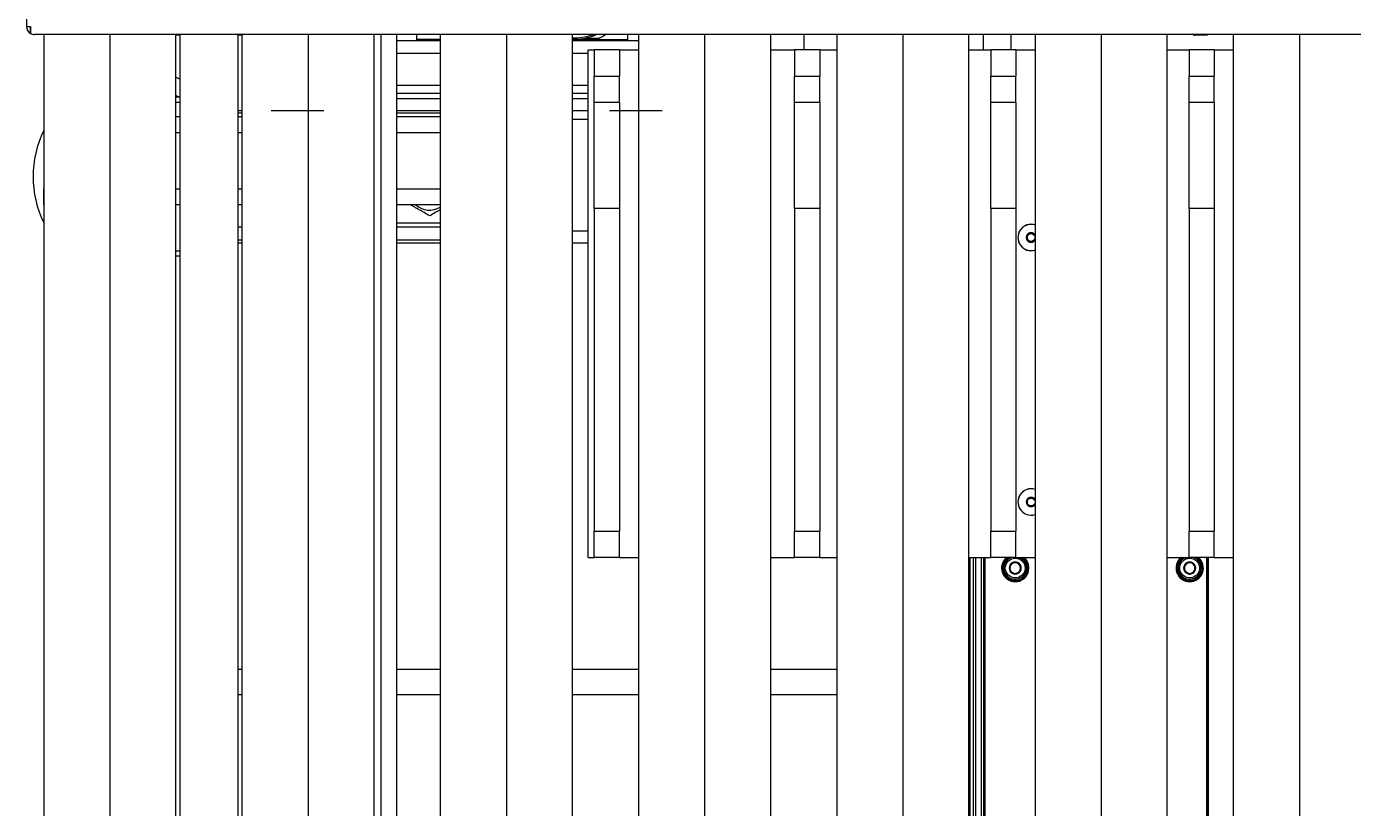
# Model space of a CAD drawing. Header units: millimetres. Extents: x -187347 to 135007, y -6415 to 292048.
# Drawn here: x -50600 to -50098, y 27469 to 27765 of the extents above; entities that cross this region are included whole.
import ezdxf

# ---------------------------------------------------------------- set-up
doc = ezdxf.new("R2010")
doc.units = ezdxf.units.MM
doc.header["$LTSCALE"] = 100
doc.layers.get('0').update_dxf_attribs({"lineweight": 18})
doc.layers.add('Layout CAT2', color=6, linetype='Continuous')

# ---------------------------------------------------------------- blocks, each defined once
blk = doc.blocks.new('25g245g2fd')
at = {"color": 0}
for p, q in [((21079.47, -2689.68), (21079.47, -2720.68)), ((21079.47, -2720.68), (21080.97, -2720.68)), ((21080.97, -2723.28), (21080.97, -2720.68)), ((21080.97, -2720.68), (21080.97, -2723.28)), ((21889.47, -2723.67), (21082.47, -2723.68)), ((21085.97, -2723.68), (21085.98, -3362.68)), ((21110.97, -2723.68), (21110.98, -3362.68)), ((21135.98, -3362.68), (21135.97, -2723.68)), ((21135.97, -2723.78), (21136.51, -2723.78)), ((21136.51, -2723.78), (21136.97, -2723.78)), ((21136.97, -2723.78), (21137.47, -2723.78)), ((21137.47, -2723.68), (21137.48, -3366.91)), ((21159.48, -3366.91), (21159.47, -2723.68)), ((21160.97, -2723.93), (21159.47, -2723.93)), ((21160.97, -2723.68), (21160.98, -3362.68)), ((21185.97, -2723.68), (21185.98, -3362.68)), ((21210.98, -3362.68), (21210.97, -2723.68)), ((21213.47, -2723.68), (21213.48, -3366.91)), ((21219.47, -2723.68), (21219.48, -3366.91)), ((21226.97, -2723.68), (21226.97, -2725.93)), ((21226.97, -2723.68), (21226.97, -2725.53)), ((21235.97, -2725.53), (21226.97, -2725.53)), ((21235.97, -2723.68), (21235.98, -3362.68)), ((21260.97, -2723.68), (21260.98, -3362.68)), ((21285.98, -3362.68), (21285.97, -2723.68)), ((21285.97, -2725.53), (21294.86, -2725.53)), ((21290.94, -2725.03), (21296.03, -2725.03)), ((21294.86, -2725.53), (21306.97, -2725.53)), ((21306.97, -2725.93), (21306.97, -2723.68)), ((21306.97, -2725.53), (21306.97, -2723.68)), ((21310.97, -2723.68), (21310.98, -3362.68)), ((21335.97, -2723.68), (21335.98, -3362.68)), ((21360.98, -3362.68), (21360.97, -2723.68)), ((21373.47, -2723.68), (21373.47, -2729.44)), ((21385.97, -2723.68), (21385.98, -3362.68)), ((21410.97, -2723.68), (21410.98, -3362.68)), ((21435.98, -3362.68), (21435.97, -2723.68)), ((21441.47, -2729.44), (21441.47, -2723.68)), ((21451.97, -2729.44), (21451.97, -2723.68)), ((21460.97, -2723.68), (21460.98, -3362.68)), ((21485.97, -2723.68), (21485.98, -3362.68)), ((21510.98, -3362.68), (21510.97, -2723.68)), ((21521.22, -2723.88), (21521.46, -2723.88)), ((21523.35, -2723.88), (21521.46, -2723.88)), ((21525.35, -2723.88), (21523.35, -2723.88)), ((21525.72, -2723.88), (21525.35, -2723.88)), ((21535.97, -2723.68), (21535.98, -3362.68)), ((21560.97, -2723.68), (21560.98, -3362.68)), ((21219.47, -2725.93), (21235.97, -2725.93)), ((21285.97, -2725.93), (21310.97, -2725.93)), ((21291.97, -2921.44), (21291.97, -2729.44)), ((21291.97, -2729.44), (21294.22, -2729.44)), ((21303.74, -2729.44), (21294.21, -2729.44)), ((21294.21, -2729.44), (21294.21, -2739.44)), ((21303.74, -2729.44), (21310.97, -2729.44)), ((21303.74, -2729.44), (21303.74, -2739.44)), ((21360.97, -2729.44), (21370.01, -2729.44)), ((21379.53, -2729.44), (21370, -2729.44)), ((21370, -2729.44), (21370, -2739.44)), ((21379.53, -2729.44), (21385.97, -2729.44)), ((21379.53, -2729.44), (21379.53, -2739.44)), ((21435.98, -2729.44), (21444.21, -2729.44)), ((21453.74, -2729.44), (21444.21, -2729.44)), ((21444.21, -2729.44), (21444.21, -2739.44)), ((21453.74, -2729.44), (21460.98, -2729.44)), ((21453.74, -2729.44), (21453.74, -2739.44)), ((21510.97, -2729.44), (21519.21, -2729.44)), ((21528.74, -2729.44), (21519.21, -2729.44)), ((21519.21, -2729.44), (21519.21, -2739.44)), ((21528.73, -2729.44), (21535.97, -2729.44)), ((21528.74, -2729.44), (21528.74, -2739.44)), ((21235.97, -2730.93), (21219.47, -2730.93)), ((21291.97, -2730.93), (21285.97, -2730.93)), ((21294.21, -2749.44), (21294.21, -2739.44)), ((21294.21, -2739.44), (21303.74, -2739.44)), ((21303.74, -2749.44), (21303.74, -2739.44)), ((21370, -2749.44), (21370, -2739.44)), ((21370, -2739.44), (21379.53, -2739.44)), ((21379.53, -2749.44), (21379.53, -2739.44)), ((21444.21, -2739.44), (21453.74, -2739.44)), ((21444.21, -2749.44), (21444.21, -2739.44)), ((21453.74, -2749.44), (21453.74, -2739.44)), ((21519.21, -2739.44), (21528.74, -2739.44)), ((21519.21, -2749.44), (21519.21, -2739.44)), ((21528.74, -2749.44), (21528.74, -2739.44)), ((21235.97, -2742.93), (21219.47, -2742.93)), ((21291.97, -2742.93), (21285.97, -2742.93)), ((21137.47, -2747.44), (21135.97, -2747.44)), ((21137.47, -2749.44), (21135.97, -2749.44)), ((21219.47, -2745.93), (21235.97, -2745.93)), ((21219.47, -2747.93), (21235.97, -2747.93)), ((21285.97, -2745.93), (21291.97, -2745.93)), ((21285.97, -2747.93), (21291.97, -2747.93)), ((21294.21, -2789.44), (21294.21, -2749.44)), ((21303.74, -2749.44), (21294.21, -2749.44)), ((21303.74, -2749.44), (21303.74, -2789.44)), ((21370, -2789.44), (21370, -2749.44)), ((21379.53, -2749.44), (21370, -2749.44)), ((21379.53, -2749.44), (21379.53, -2789.44)), ((21444.21, -2789.44), (21444.21, -2749.44)), ((21453.74, -2749.44), (21444.21, -2749.44)), ((21453.74, -2749.44), (21453.74, -2789.44)), ((21519.21, -2789.44), (21519.21, -2749.44)), ((21528.74, -2749.44), (21519.21, -2749.44)), ((21528.74, -2749.44), (21528.74, -2789.44)), ((21137.47, -2754.84), (21135.97, -2754.84)), ((21160.97, -2753.44), (21159.47, -2753.44)), ((21160.97, -2754.84), (21159.47, -2754.84)), ((21159.48, -2752.43), (21160.98, -2752.43)), ((21171.97, -2752.43), (21191.97, -2752.43)), ((21177.97, -2752.43), (21185.97, -2752.43)), ((21219.47, -2752.43), (21235.97, -2752.43)), ((21235.97, -2753.44), (21219.47, -2753.44)), ((21235.97, -2754.84), (21219.47, -2754.84)), ((21285.97, -2760.84), (21285.97, -2754.84)), ((21285.98, -2752.43), (21291.98, -2752.43)), ((21299.97, -2752.43), (21319.97, -2752.43)), ((21305.97, -2752.43), (21313.97, -2752.43)), ((21291.98, -2755.87), (21285.98, -2755.87)), ((21137.47, -2760.84), (21135.97, -2760.84)), ((21160.97, -2760.84), (21159.47, -2760.84)), ((21235.97, -2760.84), (21219.47, -2760.84)), ((21285.97, -2771.44), (21285.97, -2760.84)), ((21085.97, -2771.44), (21085.97, -2782.04)), ((21085.97, -2788.04), (21085.97, -2782.04)), ((21135.97, -2782.04), (21137.47, -2782.04)), ((21159.47, -2782.04), (21160.97, -2782.04)), ((21219.47, -2782.04), (21235.97, -2782.04)), ((21137.47, -2788.04), (21135.97, -2788.04)), ((21160.97, -2788.04), (21159.47, -2788.04)), ((21235.97, -2788.04), (21219.47, -2788.04)), ((21294.21, -2789.44), (21294.21, -2911.44)), ((21303.74, -2789.44), (21294.21, -2789.44)), ((21303.74, -2789.44), (21303.74, -2911.44)), ((21370, -2789.44), (21370, -2911.44)), ((21379.53, -2789.44), (21370, -2789.44)), ((21379.53, -2789.44), (21379.53, -2911.44)), ((21444.21, -2789.44), (21444.21, -2911.44)), ((21453.74, -2789.44), (21444.21, -2789.44)), ((21453.74, -2789.44), (21453.74, -2911.44)), ((21519.21, -2789.44), (21519.21, -2911.44)), ((21528.74, -2789.44), (21519.21, -2789.44)), ((21528.74, -2789.44), (21528.74, -2911.44)), ((21219.47, -2794.84), (21235.97, -2794.84)), ((21159.47, -2796.44), (21160.97, -2796.44)), ((21219.47, -2796.44), (21235.97, -2796.44)), ((21285.98, -2797.88), (21291.98, -2797.88)), ((21135.97, -2805.44), (21137.47, -2805.44)), ((21160.97, -2801.44), (21159.47, -2801.44)), ((21159.48, -2802.44), (21160.98, -2802.44)), ((21235.97, -2801.44), (21219.47, -2801.44)), ((21219.47, -2802.44), (21235.97, -2802.44)), ((21285.98, -2802.44), (21291.98, -2802.44)), ((21135.97, -2807.44), (21137.47, -2807.44)), ((21294.21, -2921.44), (21294.21, -2911.44)), ((21294.21, -2911.44), (21303.74, -2911.44)), ((21303.74, -2921.44), (21303.74, -2911.44)), ((21370, -2921.44), (21370, -2911.44)), ((21370, -2911.44), (21379.53, -2911.44)), ((21379.53, -2921.44), (21379.53, -2911.44)), ((21444.21, -2921.44), (21444.21, -2911.44)), ((21444.21, -2911.44), (21453.74, -2911.44)), ((21453.74, -2921.44), (21453.74, -2911.44)), ((21519.21, -2921.44), (21519.21, -2911.44)), ((21519.21, -2911.44), (21528.74, -2911.44)), ((21528.74, -2921.44), (21528.74, -2911.44)), ((21291.97, -2921.44), (21294.22, -2921.44)), ((21303.74, -2921.44), (21294.21, -2921.44)), ((21303.74, -2921.44), (21310.97, -2921.44)), ((21360.98, -2921.44), (21370.01, -2921.44)), ((21379.53, -2921.44), (21370, -2921.44)), ((21379.53, -2921.44), (21385.98, -2921.44)), ((21435.98, -2921.44), (21444.21, -2921.44)), ((21436.32, -2921.44), (21436.32, -3366.91)), ((21437.62, -2921.44), (21437.62, -3366.91)), ((21438.47, -2921.44), (21438.47, -3366.91)), ((21440.62, -2921.44), (21440.62, -3366.91)), ((21441.47, -2921.44), (21441.47, -3366.9)), ((21441.97, -2921.44), (21441.97, -3366.9)), ((21453.74, -2921.44), (21444.21, -2921.44)), ((21451.51, -2924.26), (21451.47, -2924.28)), ((21451.47, -2924.28), (21451.47, -2924.32)), ((21453.47, -2923.13), (21453.44, -2923.15)), ((21453.51, -2923.15), (21453.47, -2923.13)), ((21453.74, -2921.44), (21460.98, -2921.44)), ((21455.47, -2924.28), (21455.44, -2924.26)), ((21455.47, -2924.32), (21455.47, -2924.28)), ((21510.97, -2921.44), (21519.21, -2921.44)), ((21517.51, -2924.26), (21517.47, -2924.28)), ((21517.47, -2924.28), (21517.47, -2924.32)), ((21528.74, -2921.44), (21519.21, -2921.44)), ((21519.47, -2923.13), (21519.44, -2923.15)), ((21519.51, -2923.15), (21519.47, -2923.13)), ((21521.47, -2924.28), (21521.44, -2924.26)), ((21521.47, -2924.32), (21521.47, -2924.28)), ((21525.77, -2921.44), (21525.77, -3366.9)), ((21526.27, -2921.44), (21526.27, -3366.9)), ((21526.47, -2921.44), (21526.47, -3366.9)), ((21528.73, -2921.44), (21535.97, -2921.44)), ((21451.47, -2926.55), (21451.47, -2926.59)), ((21451.47, -2926.59), (21451.51, -2926.61)), ((21453.44, -2927.73), (21453.47, -2927.75)), ((21453.47, -2927.75), (21453.51, -2927.73)), ((21455.44, -2926.61), (21455.47, -2926.59)), ((21455.47, -2926.59), (21455.47, -2926.55)), ((21517.47, -2926.55), (21517.47, -2926.59)), ((21517.47, -2926.59), (21517.51, -2926.61)), ((21519.44, -2927.73), (21519.47, -2927.75)), ((21519.47, -2927.75), (21519.51, -2927.73)), ((21521.44, -2926.61), (21521.47, -2926.59)), ((21521.47, -2926.59), (21521.47, -2926.55)), ((21159.48, -2963.67), (21160.98, -2963.67)), ((21219.47, -2963.67), (21235.98, -2963.67)), ((21285.97, -2963.67), (21310.98, -2963.67)), ((21360.98, -2963.67), (21385.97, -2963.67)), ((21159.48, -2973.2), (21160.98, -2973.2)), ((21219.47, -2973.2), (21235.98, -2973.2)), ((21285.97, -2973.2), (21310.98, -2973.2)), ((21360.98, -2973.2), (21385.97, -2973.2))]:
    blk.add_line(p, q, dxfattribs=at)
for centre, radius in [((21459.47, -2800.44), 1.49), ((21459.47, -2900.44), 1.49), ((21453.47, -2925.44), 3.75), ((21519.47, -2925.44), 3.75)]:
    blk.add_circle(centre, radius, dxfattribs=at)
for centre, radius, start, end in [((21082.47, -2720.68), 3, 180.0004, 240.0004), ((21082.47, -2720.68), 3, 240.0004, 270.0004), ((21286.97, -2705.53), 19.4, 267.0356, 270), ((21286.97, -2705.53), 19.9, 267.1088, 270), ((21286.97, -2705.53), 19.4, 270, 290.7112), ((21286.97, -2705.53), 19.9, 270, 294.2325), ((21286.97, -2705.53), 21.5, 294.9092, 302.4319), ((21523.47, -2716.2), 8, 249.1696, 253.6656), ((21523.47, -2716.2), 8, 286.3352, 290.8313), ((21121.97, -2777.44), 40, 67.2019, 69.5138), ((21121.97, -2777.44), 33.68, 62.9606, 65.4413), ((21121.97, -2777.44), 40, 154.1644, 180), ((21121.97, -2777.44), 40, 180, 205.8413), ((21231.97, -2782.44), 7.65, 227.0587, 301.5112), ((21459.47, -2800.44), 5, 72.5681, 287.4319), ((21459.47, -2800.44), 4.95, 72.3769, 180), ((21459.47, -2800.44), 4.95, 180, 287.6231), ((21459.47, -2800.44), 1.82, 34.5375, 325.4625), ((21459.47, -2900.44), 5, 72.5569, 287.4431), ((21459.47, -2900.44), 4.95, 72.3712, 180), ((21459.47, -2900.44), 4.95, 180, 287.6288), ((21459.47, -2900.44), 1.82, 34.4925, 325.5075), ((21453.47, -2925.44), 5.17, 129.3525, 270), ((21453.47, -2925.44), 5, 126.8663, 270), ((21453.47, -2925.44), 4.7, 121.6688, 270), ((21453.47, -2925.44), 4.25, 180, 70.245), ((21453.47, -2925.44), 4.25, 109.7494, 180), ((21453.47, -2925.44), 2.29, 150.8518, 209.1482), ((21453.47, -2925.44), 2, 120, 180), ((21453.47, -2925.44), 2, 180, 240), ((21453.47, -2925.44), 2.29, 90.8518, 149.1482), ((21453.47, -2925.44), 2, 60, 120), ((21453.47, -2925.44), 4.7, 270, 58.3312), ((21453.47, -2925.44), 5, 270, 53.1337), ((21453.47, -2925.44), 5.17, 270, 50.6475), ((21453.47, -2925.44), 2.29, 30.8518, 89.1482), ((21453.47, -2925.44), 2, 0, 60), ((21453.47, -2925.44), 2, 300, 0), ((21453.47, -2925.44), 2.29, 330.8518, 29.1482), ((21519.47, -2925.44), 5.17, 129.3525, 270), ((21519.47, -2925.44), 5, 126.8663, 270), ((21519.47, -2925.44), 4.7, 121.6688, 270), ((21519.47, -2925.44), 4.25, 180, 70.245), ((21519.47, -2925.44), 4.25, 109.7494, 180), ((21519.47, -2925.44), 2.29, 150.8518, 209.1482), ((21519.47, -2925.44), 2, 120, 180), ((21519.47, -2925.44), 2, 180, 240), ((21519.47, -2925.44), 2.29, 90.8518, 149.1482), ((21519.47, -2925.44), 2, 60, 120), ((21519.47, -2925.44), 4.7, 270, 58.3312), ((21519.47, -2925.44), 5, 270, 53.1337), ((21519.47, -2925.44), 5.17, 270, 50.6475), ((21519.47, -2925.44), 2.29, 30.8518, 89.1482), ((21519.47, -2925.44), 2, 0, 60), ((21519.47, -2925.44), 2, 300, 0), ((21519.47, -2925.44), 2.29, 330.8518, 29.1482), ((21453.47, -2925.44), 2.29, 210.8518, 269.1482), ((21453.47, -2925.44), 2, 240, 300), ((21453.47, -2925.44), 2.29, 270.8518, 329.1482), ((21519.47, -2925.44), 2.29, 210.8518, 269.1482), ((21519.47, -2925.44), 2, 240, 300), ((21519.47, -2925.44), 2.29, 270.8518, 329.1482)]:
    blk.add_arc(centre, radius, start, end, dxfattribs=at)
for centre, major_axis, ratio, start_param, end_param in [((21082.47, -2720.68), (0, 3), 0.998667, 2.617994, 3.141593), ((21286.97, -2705.53), (21.5, 0), 1, 5.088139, 5.147136)]:
    blk.add_ellipse(centre, major_axis=major_axis, ratio=ratio, start_param=start_param, end_param=end_param, dxfattribs=at)
for points, knots in [([(21136.51, -2723.78), (21136.5, -2723.78), (21136.5, -2723.78), (21136.49, -2723.78), (21136.47, -2723.78), (21136.43, -2723.78), (21136.39, -2723.77), (21136.33, -2723.76), (21136.28, -2723.75), (21136.21, -2723.73), (21136.19, -2723.72), (21136.15, -2723.7), (21136.13, -2723.69), (21136.11, -2723.68)], [0, 0, 0, 0, 0.041883, 0.041883, 0.083766, 0.167532, 0.335064, 0.335064, 0.670129, 0.670129, 0.837661, 0.837661, 1, 1, 1, 1]), ([(21136.76, -2723.68), (21136.77, -2723.69), (21136.78, -2723.69), (21136.79, -2723.7), (21136.8, -2723.71), (21136.81, -2723.72), (21136.81, -2723.72), (21136.84, -2723.74), (21136.87, -2723.76), (21136.91, -2723.77), (21136.92, -2723.77), (21136.94, -2723.78), (21136.94, -2723.78), (21136.96, -2723.78), (21136.96, -2723.78), (21136.97, -2723.78)], [0, 0, 0, 0, 0.09627, 0.09627, 0.186643, 0.186643, 0.277016, 0.277016, 0.638508, 0.638508, 0.819254, 0.819254, 0.909627, 0.909627, 1, 1, 1, 1]), ([(21231.97, -2792.25), (21231.28, -2791.85), (21230.58, -2791.45), (21229.52, -2790.84), (21229.17, -2790.63), (21228.45, -2790.22), (21228.09, -2790.01), (21227.64, -2789.75), (21227.55, -2789.7), (21227.41, -2789.62), (21227.37, -2789.59), (21227.28, -2789.54), (21227.05, -2789.41), (21226.83, -2789.28), (21226.29, -2788.97), (21225.93, -2788.76), (21225.27, -2788.38), (21224.96, -2788.2), (21224.65, -2788.02)], [0, 0, 0, 0, 0.290835, 0.290835, 0.436253, 0.436253, 0.58167, 0.58167, 0.618025, 0.618025, 0.636202, 0.636202, 0.654379, 0.727088, 0.727088, 0.872505, 0.872505, 1, 1, 1, 1]), ([(21235.97, -2789.94), (21235.97, -2789.94), (21235.96, -2789.95), (21235.91, -2789.98), (21235.87, -2790), (21235.78, -2790.05), (21235.55, -2790.18), (21235.33, -2790.31), (21234.79, -2790.63), (21234.43, -2790.83), (21233.37, -2791.45), (21232.67, -2791.85), (21231.97, -2792.25)], [0, 0, 0, 0, 0.002759, 0.002759, 0.036, 0.036, 0.069242, 0.202207, 0.202207, 0.468138, 0.468138, 1, 1, 1, 1]), ([(21459.48, -2798.7), (21459.42, -2798.74), (21459.36, -2798.77), (21459.24, -2798.84), (21459.18, -2798.88), (21459.05, -2798.95), (21458.99, -2798.98), (21458.89, -2799.04), (21458.86, -2799.06), (21458.81, -2799.09), (21458.79, -2799.1), (21458.76, -2799.12), (21458.74, -2799.12), (21458.66, -2799.17), (21458.6, -2799.21), (21458.47, -2799.28), (21458.4, -2799.32), (21458.31, -2799.37), (21458.28, -2799.39), (21458.22, -2799.43), (21458.18, -2799.45), (21458.09, -2799.5), (21458.03, -2799.53), (21457.97, -2799.57)], [0, 0, 0, 0, 0.125, 0.125, 0.25, 0.25, 0.375, 0.375, 0.4375, 0.4375, 0.46875, 0.46875, 0.5, 0.5, 0.625, 0.625, 0.75, 0.75, 0.8125, 0.8125, 0.875, 0.875, 1, 1, 1, 1]), ([(21457.97, -2799.57), (21457.97, -2799.64), (21457.97, -2799.7), (21457.97, -2799.84), (21457.97, -2799.91), (21457.97, -2800.06), (21457.97, -2800.13), (21457.97, -2800.24), (21457.97, -2800.28), (21457.97, -2800.34), (21457.97, -2800.35), (21457.97, -2800.39), (21457.97, -2800.41), (21457.97, -2800.51), (21457.97, -2800.58), (21457.97, -2800.73), (21457.97, -2800.8), (21457.97, -2800.91), (21457.97, -2800.95), (21457.97, -2801.02), (21457.97, -2801.06), (21457.97, -2801.16), (21457.97, -2801.23), (21457.97, -2801.3)], [0, 0, 0, 0, 0.125, 0.125, 0.25, 0.25, 0.375, 0.375, 0.4375, 0.4375, 0.46875, 0.46875, 0.5, 0.5, 0.625, 0.625, 0.75, 0.75, 0.8125, 0.8125, 0.875, 0.875, 1, 1, 1, 1]), ([(21460.97, -2799.57), (21460.92, -2799.54), (21460.86, -2799.5), (21460.74, -2799.43), (21460.68, -2799.4), (21460.55, -2799.33), (21460.49, -2799.29), (21460.39, -2799.23), (21460.36, -2799.22), (21460.31, -2799.19), (21460.29, -2799.18), (21460.26, -2799.16), (21460.24, -2799.15), (21460.16, -2799.1), (21460.1, -2799.06), (21459.97, -2798.99), (21459.91, -2798.95), (21459.81, -2798.9), (21459.78, -2798.88), (21459.72, -2798.84), (21459.69, -2798.83), (21459.59, -2798.77), (21459.53, -2798.74), (21459.48, -2798.7)], [0, 0, 0, 0, 0.125, 0.125, 0.25, 0.25, 0.375, 0.375, 0.4375, 0.4375, 0.46875, 0.46875, 0.5, 0.5, 0.625, 0.625, 0.75, 0.75, 0.8125, 0.8125, 0.875, 0.875, 1, 1, 1, 1]), ([(21460.97, -2801.3), (21460.97, -2801.24), (21460.97, -2801.17), (21460.97, -2801.03), (21460.97, -2800.96), (21460.97, -2800.82), (21460.97, -2800.74), (21460.97, -2800.63), (21460.97, -2800.59), (21460.97, -2800.54), (21460.97, -2800.52), (21460.97, -2800.48), (21460.97, -2800.46), (21460.97, -2800.37), (21460.97, -2800.29), (21460.97, -2800.14), (21460.97, -2800.07), (21460.97, -2799.96), (21460.97, -2799.92), (21460.97, -2799.85), (21460.97, -2799.82), (21460.97, -2799.71), (21460.97, -2799.64), (21460.97, -2799.57)], [0, 0, 0, 0, 0.125, 0.125, 0.25, 0.25, 0.375, 0.375, 0.4375, 0.4375, 0.46875, 0.46875, 0.5, 0.5, 0.625, 0.625, 0.75, 0.75, 0.8125, 0.8125, 0.875, 0.875, 1, 1, 1, 1]), ([(21457.97, -2801.3), (21458.03, -2801.33), (21458.09, -2801.37), (21458.21, -2801.44), (21458.27, -2801.47), (21458.39, -2801.54), (21458.46, -2801.58), (21458.55, -2801.64), (21458.59, -2801.66), (21458.64, -2801.68), (21458.65, -2801.69), (21458.69, -2801.71), (21458.7, -2801.72), (21458.78, -2801.77), (21458.85, -2801.81), (21458.98, -2801.88), (21459.04, -2801.92), (21459.14, -2801.97), (21459.17, -2801.99), (21459.23, -2802.03), (21459.26, -2802.05), (21459.35, -2802.1), (21459.41, -2802.13), (21459.47, -2802.17)], [0, 0, 0, 0, 0.125, 0.125, 0.25, 0.25, 0.375, 0.375, 0.4375, 0.4375, 0.46875, 0.46875, 0.5, 0.5, 0.625, 0.625, 0.75, 0.75, 0.8125, 0.8125, 0.875, 0.875, 1, 1, 1, 1]), ([(21459.47, -2802.17), (21459.53, -2802.13), (21459.59, -2802.1), (21459.71, -2802.03), (21459.77, -2802), (21459.89, -2801.92), (21459.96, -2801.89), (21460.05, -2801.83), (21460.09, -2801.81), (21460.14, -2801.79), (21460.15, -2801.78), (21460.18, -2801.76), (21460.2, -2801.75), (21460.28, -2801.7), (21460.35, -2801.66), (21460.48, -2801.59), (21460.54, -2801.55), (21460.64, -2801.5), (21460.67, -2801.48), (21460.73, -2801.44), (21460.76, -2801.43), (21460.85, -2801.37), (21460.91, -2801.34), (21460.97, -2801.3)], [0, 0, 0, 0, 0.125, 0.125, 0.25, 0.25, 0.375, 0.375, 0.4375, 0.4375, 0.46875, 0.46875, 0.5, 0.5, 0.625, 0.625, 0.75, 0.75, 0.8125, 0.8125, 0.875, 0.875, 1, 1, 1, 1]), ([(21459.48, -2898.7), (21459.42, -2898.74), (21459.36, -2898.77), (21459.24, -2898.84), (21459.18, -2898.88), (21459.05, -2898.95), (21458.99, -2898.98), (21458.89, -2899.04), (21458.86, -2899.06), (21458.81, -2899.09), (21458.79, -2899.1), (21458.76, -2899.12), (21458.74, -2899.12), (21458.66, -2899.17), (21458.6, -2899.21), (21458.47, -2899.28), (21458.4, -2899.32), (21458.31, -2899.37), (21458.28, -2899.39), (21458.22, -2899.43), (21458.18, -2899.45), (21458.09, -2899.5), (21458.03, -2899.53), (21457.97, -2899.57)], [0, 0, 0, 0, 0.125, 0.125, 0.25, 0.25, 0.375, 0.375, 0.4375, 0.4375, 0.46875, 0.46875, 0.5, 0.5, 0.625, 0.625, 0.75, 0.75, 0.8125, 0.8125, 0.875, 0.875, 1, 1, 1, 1]), ([(21457.97, -2899.57), (21457.97, -2899.64), (21457.97, -2899.7), (21457.97, -2899.84), (21457.97, -2899.91), (21457.97, -2900.06), (21457.97, -2900.13), (21457.97, -2900.24), (21457.97, -2900.28), (21457.97, -2900.34), (21457.97, -2900.35), (21457.97, -2900.39), (21457.97, -2900.41), (21457.97, -2900.51), (21457.97, -2900.58), (21457.97, -2900.73), (21457.97, -2900.8), (21457.97, -2900.91), (21457.97, -2900.95), (21457.97, -2901.02), (21457.97, -2901.06), (21457.97, -2901.16), (21457.97, -2901.23), (21457.97, -2901.3)], [0, 0, 0, 0, 0.125, 0.125, 0.25, 0.25, 0.375, 0.375, 0.4375, 0.4375, 0.46875, 0.46875, 0.5, 0.5, 0.625, 0.625, 0.75, 0.75, 0.8125, 0.8125, 0.875, 0.875, 1, 1, 1, 1]), ([(21460.97, -2899.57), (21460.92, -2899.54), (21460.86, -2899.5), (21460.74, -2899.43), (21460.68, -2899.4), (21460.55, -2899.33), (21460.49, -2899.29), (21460.39, -2899.23), (21460.36, -2899.22), (21460.31, -2899.19), (21460.29, -2899.18), (21460.26, -2899.16), (21460.24, -2899.15), (21460.16, -2899.1), (21460.1, -2899.06), (21459.97, -2898.99), (21459.91, -2898.95), (21459.81, -2898.9), (21459.78, -2898.88), (21459.72, -2898.84), (21459.69, -2898.83), (21459.59, -2898.77), (21459.53, -2898.74), (21459.48, -2898.7)], [0, 0, 0, 0, 0.125, 0.125, 0.25, 0.25, 0.375, 0.375, 0.4375, 0.4375, 0.46875, 0.46875, 0.5, 0.5, 0.625, 0.625, 0.75, 0.75, 0.8125, 0.8125, 0.875, 0.875, 1, 1, 1, 1]), ([(21457.97, -2901.3), (21458.03, -2901.33), (21458.09, -2901.37), (21458.21, -2901.44), (21458.27, -2901.47), (21458.39, -2901.54), (21458.46, -2901.58), (21458.55, -2901.64), (21458.59, -2901.66), (21458.64, -2901.68), (21458.65, -2901.69), (21458.69, -2901.71), (21458.7, -2901.72), (21458.78, -2901.77), (21458.85, -2901.81), (21458.98, -2901.88), (21459.04, -2901.92), (21459.14, -2901.97), (21459.17, -2901.99), (21459.23, -2902.03), (21459.26, -2902.05), (21459.35, -2902.1), (21459.41, -2902.13), (21459.47, -2902.17)], [0, 0, 0, 0, 0.125, 0.125, 0.25, 0.25, 0.375, 0.375, 0.4375, 0.4375, 0.46875, 0.46875, 0.5, 0.5, 0.625, 0.625, 0.75, 0.75, 0.8125, 0.8125, 0.875, 0.875, 1, 1, 1, 1]), ([(21459.47, -2902.17), (21459.53, -2902.13), (21459.59, -2902.1), (21459.71, -2902.03), (21459.77, -2902), (21459.89, -2901.92), (21459.96, -2901.89), (21460.05, -2901.83), (21460.09, -2901.81), (21460.14, -2901.79), (21460.15, -2901.78), (21460.18, -2901.76), (21460.2, -2901.75), (21460.28, -2901.7), (21460.35, -2901.66), (21460.48, -2901.59), (21460.54, -2901.55), (21460.64, -2901.5), (21460.67, -2901.48), (21460.73, -2901.44), (21460.76, -2901.43), (21460.85, -2901.37), (21460.91, -2901.34), (21460.97, -2901.3)], [0, 0, 0, 0, 0.125, 0.125, 0.25, 0.25, 0.375, 0.375, 0.4375, 0.4375, 0.46875, 0.46875, 0.5, 0.5, 0.625, 0.625, 0.75, 0.75, 0.8125, 0.8125, 0.875, 0.875, 1, 1, 1, 1]), ([(21451.47, -2924.32), (21451.47, -2924.41), (21451.47, -2924.5), (21451.47, -2924.68), (21451.47, -2924.77), (21451.47, -2924.96), (21451.47, -2925.05), (21451.47, -2925.19), (21451.47, -2925.27), (21451.47, -2925.34), (21451.47, -2925.39), (21451.47, -2925.41), (21451.47, -2925.53), (21451.47, -2925.63), (21451.47, -2925.82), (21451.47, -2925.92), (21451.47, -2926.06), (21451.47, -2926.1), (21451.47, -2926.17), (21451.47, -2926.19), (21451.47, -2926.24), (21451.47, -2926.26), (21451.47, -2926.38), (21451.47, -2926.46), (21451.47, -2926.55)], [0, 0, 0, 0, 0.125, 0.125, 0.25, 0.25, 0.375, 0.375, 0.4375, 0.46875, 0.46875, 0.5, 0.5, 0.625, 0.625, 0.75, 0.75, 0.8125, 0.8125, 0.84375, 0.84375, 0.875, 0.875, 1, 1, 1, 1]), ([(21453.44, -2923.15), (21453.36, -2923.19), (21453.29, -2923.23), (21453.13, -2923.32), (21453.05, -2923.37), (21452.89, -2923.46), (21452.81, -2923.51), (21452.69, -2923.58), (21452.65, -2923.6), (21452.58, -2923.64), (21452.56, -2923.65), (21452.52, -2923.68), (21452.5, -2923.69), (21452.39, -2923.75), (21452.31, -2923.8), (21452.14, -2923.89), (21452.06, -2923.94), (21451.96, -2924), (21451.94, -2924.01), (21451.9, -2924.04), (21451.84, -2924.07), (21451.78, -2924.11), (21451.66, -2924.17), (21451.58, -2924.22), (21451.51, -2924.26)], [0, 0, 0, 0, 0.125, 0.125, 0.25, 0.25, 0.375, 0.375, 0.4375, 0.4375, 0.46875, 0.46875, 0.5, 0.5, 0.625, 0.625, 0.75, 0.75, 0.78125, 0.78125, 0.8125, 0.875, 0.875, 1, 1, 1, 1]), ([(21455.44, -2924.26), (21455.36, -2924.22), (21455.29, -2924.17), (21455.13, -2924.08), (21455.05, -2924.04), (21454.89, -2923.95), (21454.81, -2923.9), (21454.69, -2923.83), (21454.65, -2923.8), (21454.58, -2923.77), (21454.56, -2923.75), (21454.52, -2923.73), (21454.5, -2923.72), (21454.39, -2923.66), (21454.31, -2923.61), (21454.14, -2923.51), (21454.06, -2923.47), (21453.96, -2923.41), (21453.94, -2923.4), (21453.9, -2923.37), (21453.84, -2923.34), (21453.78, -2923.3), (21453.66, -2923.23), (21453.58, -2923.19), (21453.51, -2923.15)], [0, 0, 0, 0, 0.125, 0.125, 0.25, 0.25, 0.375, 0.375, 0.4375, 0.4375, 0.46875, 0.46875, 0.5, 0.5, 0.625, 0.625, 0.75, 0.75, 0.78125, 0.78125, 0.8125, 0.875, 0.875, 1, 1, 1, 1]), ([(21455.47, -2926.55), (21455.47, -2926.46), (21455.47, -2926.38), (21455.47, -2926.26), (21455.47, -2926.24), (21455.47, -2926.19), (21455.47, -2926.17), (21455.47, -2926.1), (21455.47, -2926.06), (21455.47, -2925.92), (21455.47, -2925.82), (21455.47, -2925.63), (21455.47, -2925.53), (21455.47, -2925.41), (21455.47, -2925.39), (21455.47, -2925.34), (21455.47, -2925.27), (21455.47, -2925.19), (21455.47, -2925.05), (21455.47, -2924.96), (21455.47, -2924.77), (21455.47, -2924.68), (21455.47, -2924.5), (21455.47, -2924.41), (21455.47, -2924.32)], [0, 0, 0, 0, 0.125, 0.125, 0.15625, 0.15625, 0.1875, 0.1875, 0.25, 0.25, 0.375, 0.375, 0.5, 0.5, 0.53125, 0.53125, 0.5625, 0.625, 0.625, 0.75, 0.75, 0.875, 0.875, 1, 1, 1, 1]), ([(21517.47, -2924.32), (21517.47, -2924.41), (21517.47, -2924.5), (21517.47, -2924.68), (21517.47, -2924.77), (21517.47, -2924.96), (21517.47, -2925.05), (21517.47, -2925.19), (21517.47, -2925.27), (21517.47, -2925.34), (21517.47, -2925.39), (21517.47, -2925.41), (21517.47, -2925.53), (21517.47, -2925.63), (21517.47, -2925.82), (21517.47, -2925.92), (21517.47, -2926.06), (21517.47, -2926.1), (21517.47, -2926.17), (21517.47, -2926.19), (21517.47, -2926.24), (21517.47, -2926.26), (21517.47, -2926.38), (21517.47, -2926.46), (21517.47, -2926.55)], [0, 0, 0, 0, 0.125, 0.125, 0.25, 0.25, 0.375, 0.375, 0.4375, 0.46875, 0.46875, 0.5, 0.5, 0.625, 0.625, 0.75, 0.75, 0.8125, 0.8125, 0.84375, 0.84375, 0.875, 0.875, 1, 1, 1, 1]), ([(21519.44, -2923.15), (21519.36, -2923.19), (21519.29, -2923.23), (21519.13, -2923.32), (21519.05, -2923.37), (21518.89, -2923.46), (21518.81, -2923.51), (21518.69, -2923.58), (21518.65, -2923.6), (21518.58, -2923.64), (21518.56, -2923.65), (21518.52, -2923.68), (21518.5, -2923.69), (21518.39, -2923.75), (21518.31, -2923.8), (21518.14, -2923.89), (21518.06, -2923.94), (21517.96, -2924), (21517.94, -2924.01), (21517.9, -2924.04), (21517.84, -2924.07), (21517.78, -2924.11), (21517.66, -2924.17), (21517.58, -2924.22), (21517.51, -2924.26)], [0, 0, 0, 0, 0.125, 0.125, 0.25, 0.25, 0.375, 0.375, 0.4375, 0.4375, 0.46875, 0.46875, 0.5, 0.5, 0.625, 0.625, 0.75, 0.75, 0.78125, 0.78125, 0.8125, 0.875, 0.875, 1, 1, 1, 1]), ([(21521.44, -2924.26), (21521.36, -2924.22), (21521.29, -2924.17), (21521.13, -2924.08), (21521.05, -2924.04), (21520.89, -2923.95), (21520.81, -2923.9), (21520.69, -2923.83), (21520.65, -2923.8), (21520.58, -2923.77), (21520.56, -2923.75), (21520.52, -2923.73), (21520.5, -2923.72), (21520.39, -2923.66), (21520.31, -2923.61), (21520.14, -2923.51), (21520.06, -2923.47), (21519.96, -2923.41), (21519.94, -2923.4), (21519.9, -2923.37), (21519.84, -2923.34), (21519.78, -2923.3), (21519.66, -2923.23), (21519.58, -2923.19), (21519.51, -2923.15)], [0, 0, 0, 0, 0.125, 0.125, 0.25, 0.25, 0.375, 0.375, 0.4375, 0.4375, 0.46875, 0.46875, 0.5, 0.5, 0.625, 0.625, 0.75, 0.75, 0.78125, 0.78125, 0.8125, 0.875, 0.875, 1, 1, 1, 1]), ([(21521.47, -2926.55), (21521.47, -2926.46), (21521.47, -2926.38), (21521.47, -2926.26), (21521.47, -2926.24), (21521.47, -2926.19), (21521.47, -2926.17), (21521.47, -2926.1), (21521.47, -2926.06), (21521.47, -2925.92), (21521.47, -2925.82), (21521.47, -2925.63), (21521.47, -2925.53), (21521.47, -2925.41), (21521.47, -2925.39), (21521.47, -2925.34), (21521.47, -2925.27), (21521.47, -2925.19), (21521.47, -2925.05), (21521.47, -2924.96), (21521.47, -2924.77), (21521.47, -2924.68), (21521.47, -2924.5), (21521.47, -2924.41), (21521.47, -2924.32)], [0, 0, 0, 0, 0.125, 0.125, 0.15625, 0.15625, 0.1875, 0.1875, 0.25, 0.25, 0.375, 0.375, 0.5, 0.5, 0.53125, 0.53125, 0.5625, 0.625, 0.625, 0.75, 0.75, 0.875, 0.875, 1, 1, 1, 1]), ([(21451.51, -2926.61), (21451.58, -2926.65), (21451.66, -2926.7), (21451.81, -2926.79), (21451.89, -2926.83), (21452.05, -2926.93), (21452.13, -2926.97), (21452.26, -2927.04), (21452.3, -2927.07), (21452.36, -2927.11), (21452.39, -2927.12), (21452.43, -2927.14), (21452.45, -2927.15), (21452.55, -2927.21), (21452.64, -2927.26), (21452.8, -2927.36), (21452.88, -2927.41), (21452.99, -2927.46), (21453.01, -2927.48), (21453.05, -2927.5), (21453.11, -2927.53), (21453.17, -2927.57), (21453.29, -2927.64), (21453.36, -2927.68), (21453.44, -2927.73)], [0, 0, 0, 0, 0.125, 0.125, 0.25, 0.25, 0.375, 0.375, 0.4375, 0.4375, 0.46875, 0.46875, 0.5, 0.5, 0.625, 0.625, 0.75, 0.75, 0.78125, 0.78125, 0.8125, 0.875, 0.875, 1, 1, 1, 1]), ([(21453.51, -2927.73), (21453.58, -2927.68), (21453.66, -2927.64), (21453.81, -2927.55), (21453.89, -2927.5), (21454.05, -2927.41), (21454.13, -2927.36), (21454.26, -2927.29), (21454.3, -2927.27), (21454.36, -2927.23), (21454.39, -2927.22), (21454.43, -2927.19), (21454.45, -2927.18), (21454.55, -2927.12), (21454.64, -2927.07), (21454.8, -2926.98), (21454.88, -2926.93), (21454.99, -2926.87), (21455.01, -2926.86), (21455.05, -2926.84), (21455.11, -2926.8), (21455.17, -2926.77), (21455.29, -2926.7), (21455.36, -2926.65), (21455.44, -2926.61)], [0, 0, 0, 0, 0.125, 0.125, 0.25, 0.25, 0.375, 0.375, 0.4375, 0.4375, 0.46875, 0.46875, 0.5, 0.5, 0.625, 0.625, 0.75, 0.75, 0.78125, 0.78125, 0.8125, 0.875, 0.875, 1, 1, 1, 1]), ([(21517.51, -2926.61), (21517.58, -2926.65), (21517.66, -2926.7), (21517.81, -2926.79), (21517.89, -2926.83), (21518.05, -2926.93), (21518.13, -2926.97), (21518.26, -2927.04), (21518.3, -2927.07), (21518.36, -2927.11), (21518.39, -2927.12), (21518.43, -2927.14), (21518.45, -2927.15), (21518.55, -2927.21), (21518.64, -2927.26), (21518.8, -2927.36), (21518.88, -2927.41), (21518.99, -2927.46), (21519.01, -2927.48), (21519.05, -2927.5), (21519.11, -2927.53), (21519.17, -2927.57), (21519.29, -2927.64), (21519.36, -2927.68), (21519.44, -2927.73)], [0, 0, 0, 0, 0.125, 0.125, 0.25, 0.25, 0.375, 0.375, 0.4375, 0.4375, 0.46875, 0.46875, 0.5, 0.5, 0.625, 0.625, 0.75, 0.75, 0.78125, 0.78125, 0.8125, 0.875, 0.875, 1, 1, 1, 1]), ([(21519.51, -2927.73), (21519.58, -2927.68), (21519.66, -2927.64), (21519.81, -2927.55), (21519.89, -2927.5), (21520.05, -2927.41), (21520.13, -2927.36), (21520.26, -2927.29), (21520.3, -2927.27), (21520.36, -2927.23), (21520.39, -2927.22), (21520.43, -2927.19), (21520.45, -2927.18), (21520.55, -2927.12), (21520.64, -2927.07), (21520.8, -2926.98), (21520.88, -2926.93), (21520.99, -2926.87), (21521.01, -2926.86), (21521.05, -2926.84), (21521.11, -2926.8), (21521.17, -2926.77), (21521.29, -2926.7), (21521.36, -2926.65), (21521.44, -2926.61)], [0, 0, 0, 0, 0.125, 0.125, 0.25, 0.25, 0.375, 0.375, 0.4375, 0.4375, 0.46875, 0.46875, 0.5, 0.5, 0.625, 0.625, 0.75, 0.75, 0.78125, 0.78125, 0.8125, 0.875, 0.875, 1, 1, 1, 1])]:
    blk.add_open_spline(points, degree=3, knots=knots, dxfattribs=at)

msp = doc.modelspace()

# ---------------------------------------------------------------- block references
at = {"layer": 'Layout CAT2'}
msp.add_blockref('25g245g2fd', (-71679.42, 30485.66, -3.45), dxfattribs=at)

doc.saveas('drawing.dxf')
